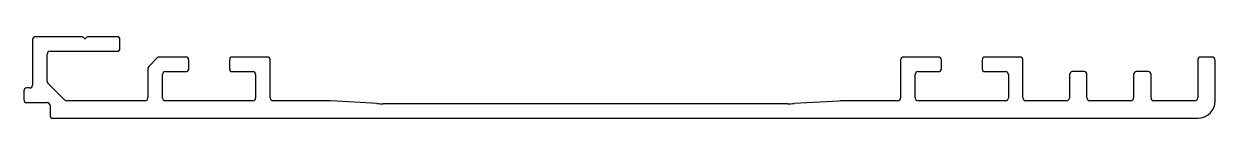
# Model space of a CAD drawing. Extents: x 3 to 207, y 3 to 17.
import ezdxf

# ---------------------------------------------------------------- set-up
doc = ezdxf.new("R2010")
doc.units = 0
doc.layers.get('0').update_dxf_attribs({"linetype": 'CONTINUOUS'})

msp = doc.modelspace()

# ---------------------------------------------------------------- linework, layer by layer
for p, q in [((12.82, 16.68), (4.82, 16.68)), ((13.18, 16.42), (13, 16.61)), ((13.65, 16.61), (13.47, 16.43)), ((18.82, 16.68), (13.83, 16.68)), ((4.32, 16.18), (4.32, 8.38)), ((19.32, 14.68), (19.32, 16.18)), ((6.82, 9.05), (6.82, 13.68)), ((7.32, 14.18), (18.82, 14.18)), ((25.73, 13.03), (24.27, 11.56)), ((30.62, 13.18), (26.09, 13.18)), ((31.12, 11.18), (31.12, 12.68)), ((38.12, 12.68), (38.12, 11.18)), ((44.62, 13.18), (38.62, 13.18)), ((45.12, 6.18), (45.12, 12.68)), ((153.32, 12.68), (153.32, 6.18)), ((159.82, 13.18), (153.82, 13.18)), ((160.32, 11.18), (160.32, 12.68)), ((167.32, 12.68), (167.32, 11.18)), ((173.82, 13.18), (167.82, 13.18)), ((174.32, 6.18), (174.32, 12.68)), ((204.32, 12.68), (204.32, 6.18)), ((206.82, 13.18), (204.82, 13.18)), ((207.32, 5.68), (207.32, 12.68)), ((24.12, 11.21), (24.12, 6.18)), ((27.12, 10.68), (30.62, 10.68)), ((38.62, 10.68), (42.12, 10.68)), ((156.32, 10.68), (159.82, 10.68)), ((167.82, 10.68), (171.32, 10.68)), ((184.82, 10.68), (182.82, 10.68)), ((195.82, 10.68), (193.82, 10.68)), ((9.84, 5.82), (6.97, 8.69)), ((26.62, 6.18), (26.62, 10.18)), ((42.62, 10.18), (42.62, 6.18)), ((155.82, 6.18), (155.82, 10.18)), ((171.82, 10.18), (171.82, 6.18)), ((182.32, 10.18), (182.32, 6.18)), ((185.32, 6.18), (185.32, 10.18)), ((193.32, 10.18), (193.32, 6.18)), ((196.32, 6.18), (196.32, 10.18)), ((2.82, 7.38), (2.82, 5.88)), ((3.82, 7.88), (3.32, 7.88)), ((3.32, 5.38), (6.82, 5.38)), ((7.32, 4.88), (7.32, 3.18)), ((23.62, 5.68), (10.19, 5.68)), ((42.12, 5.68), (27.12, 5.68)), ((54.52, 5.68), (45.62, 5.68)), ((63.45, 5.21), (55.65, 5.65)), ((133.92, 5.18), (64.52, 5.18)), ((142.7, 5.64), (135.05, 5.21)), ((152.82, 5.68), (144, 5.68)), ((171.32, 5.68), (156.32, 5.68)), ((181.82, 5.68), (174.82, 5.68)), ((192.82, 5.68), (185.82, 5.68)), ((203.82, 5.68), (196.82, 5.68)), ((7.82, 2.68), (204.32, 2.68))]:
    msp.add_line(p, q)
for centre, radius, start, end in [((4.82, 16.18), 0.5, 90, 180), ((12.82, 16.43), 0.25, 45.0175, 90), ((13.32, 16.56), 0.2, 225.386, 316.7055), ((13.83, 16.43), 0.25, 90, 134.9825), ((18.82, 16.18), 0.5, 0, 90), ((18.82, 14.68), 0.5, 270, 0), ((7.32, 13.68), 0.5, 90, 180), ((26.09, 12.68), 0.5, 90, 135.8351), ((30.62, 12.68), 0.5, 0, 90), ((38.62, 12.68), 0.5, 90, 180), ((44.62, 12.68), 0.5, 0, 90), ((153.82, 12.68), 0.5, 90, 180), ((159.82, 12.68), 0.5, 0, 90), ((167.82, 12.68), 0.5, 90, 180), ((173.82, 12.68), 0.5, 0, 90), ((204.82, 12.68), 0.5, 90, 180), ((206.82, 12.68), 0.5, 0, 90), ((24.62, 11.21), 0.5, 135.8351, 180), ((27.12, 10.18), 0.5, 90, 180), ((30.62, 11.18), 0.5, 270, 0), ((38.62, 11.18), 0.5, 180, 270), ((42.12, 10.18), 0.5, 360, 90), ((156.32, 10.18), 0.5, 90, 180), ((159.82, 11.18), 0.5, 270, 0), ((167.82, 11.18), 0.5, 180, 270), ((171.32, 10.18), 0.5, 360, 90), ((182.82, 10.18), 0.5, 90, 180), ((184.82, 10.18), 0.5, 0, 90), ((193.82, 10.18), 0.5, 90, 180), ((195.82, 10.18), 0.5, 0, 90), ((3.82, 8.38), 0.5, 270, 0), ((7.32, 9.05), 0.5, 180, 225), ((3.32, 7.38), 0.5, 90, 180), ((23.62, 6.18), 0.5, 270, 0), ((27.12, 6.18), 0.5, 180, 270), ((42.12, 6.18), 0.5, 270, 0), ((45.62, 6.18), 0.5, 180, 270), ((152.82, 6.18), 0.5, 270, 0), ((156.32, 6.18), 0.5, 180, 270), ((171.32, 6.18), 0.5, 270, 0), ((174.82, 6.18), 0.5, 180, 270), ((181.82, 6.18), 0.5, 270, 0), ((185.82, 6.18), 0.5, 180, 270), ((192.82, 6.18), 0.5, 270, 0), ((196.82, 6.18), 0.5, 180, 270), ((203.82, 6.18), 0.5, 270, 0), ((3.32, 5.88), 0.5, 180, 270), ((6.82, 4.88), 0.5, 360, 90), ((10.19, 6.18), 0.5, 225.8375, 270), ((54.52, -14.32), 20, 86.7743, 90), ((64.52, 25.18), 20, 266.921, 270.0001), ((133.92, 25.18), 20, 270, 273.2239), ((143.92, -14.32), 20, 89.7747, 93.4937), ((204.32, 5.68), 3, 270, 0), ((7.82, 3.18), 0.5, 180, 270)]:
    msp.add_arc(centre, radius, start, end)

doc.saveas('drawing.dxf')
